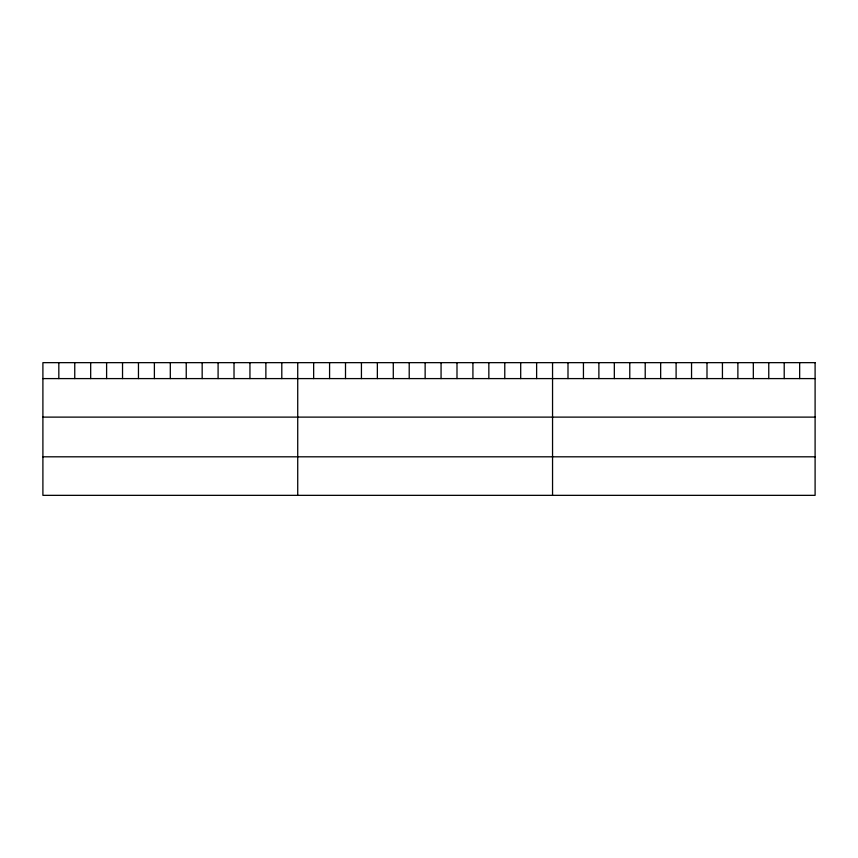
<?xml version="1.0" encoding="UTF-8"?>
<svg xmlns="http://www.w3.org/2000/svg" width="858" height="858" viewBox="0 0 858 858"><rect width="100%" height="100%" fill="white"/><g stroke="black" fill="none" stroke-linecap="round" stroke-linejoin="round"><path stroke-width="1.29" d="M42.9 378.593L815.1 378.593M42.9 417.117L815.1 417.117M42.9 456.81L815.1 456.81M799.656 362.655L799.656 378.593M784.212 362.655L784.212 378.593M768.768 362.655L768.768 378.593M753.324 362.655L753.324 378.593M737.88 362.655L737.88 378.593M722.436 362.655L722.436 378.593M706.992 362.655L706.992 378.593M691.548 362.655L691.548 378.593M676.104 362.655L676.104 378.593M660.66 362.655L660.66 378.593M645.216 362.655L645.216 378.593M629.772 362.655L629.772 378.593M614.328 362.655L614.328 378.593M598.884 362.655L598.884 378.593M583.44 362.655L583.44 378.593M567.996 362.655L567.996 378.593M552.552 362.655L552.552 495.345M536.625 362.655L536.625 378.593M520.699 362.655L520.699 378.593M504.772 362.655L504.772 378.593M488.846 362.655L488.846 378.593M472.919 362.655L472.919 378.593M456.992 362.655L456.992 378.593M441.066 362.655L441.066 378.593M425.139 362.655L425.139 378.593M409.212 362.655L409.212 378.593M393.286 362.655L393.286 378.593M377.359 362.655L377.359 378.593M361.433 362.655L361.433 378.593M345.506 362.655L345.506 378.593M329.579 362.655L329.579 378.593M313.653 362.655L313.653 378.593M297.726 362.655L297.726 495.345M281.799 362.655L281.799 378.593M265.873 362.655L265.873 378.593M249.946 362.655L249.946 378.593M234.019 362.655L234.019 378.593M218.093 362.655L218.093 378.593M202.166 362.655L202.166 378.593M186.24 362.655L186.24 378.593M170.313 362.655L170.313 378.593M154.386 362.655L154.386 378.593M138.46 362.655L138.46 378.593M122.533 362.655L122.533 378.593M106.607 362.655L106.607 378.593M90.68 362.655L90.68 378.593M74.753 362.655L74.753 378.593M58.827 362.655L58.827 378.593M815.1 362.655L42.9 362.655L42.9 495.345L815.1 495.345L815.1 362.655"/></g></svg>
